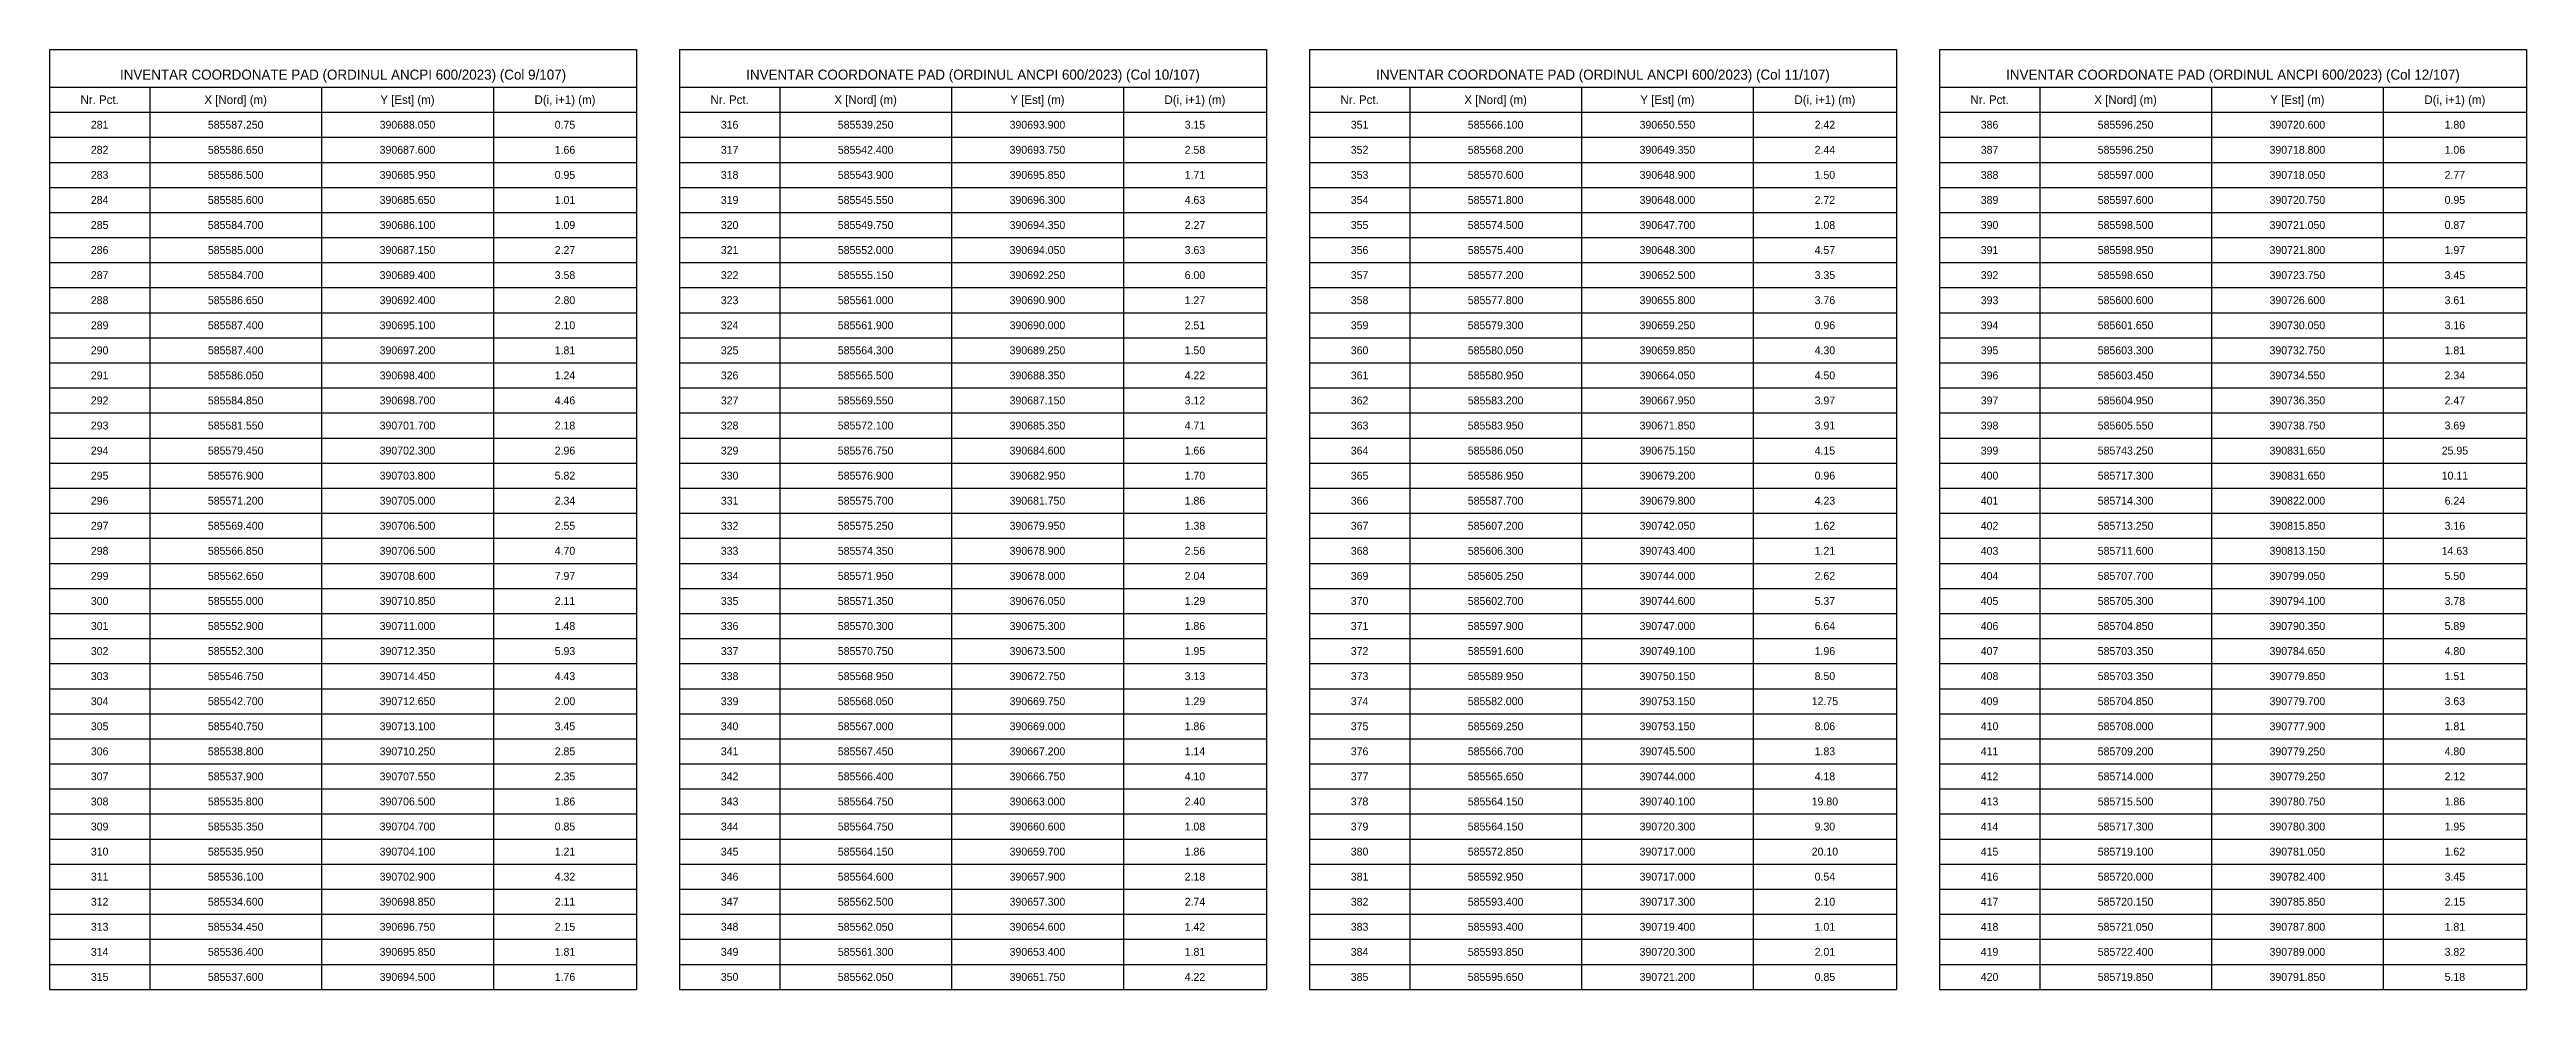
# Model space of a CAD drawing. Header units: metres. Extents: x 390541 to 400782, y 585056 to 585871.
# Drawn here: x 392076 to 392422, y 585739.8 to 585871.1 of the extents above; entities that cross this region are included whole.
import ezdxf
from ezdxf.enums import TextEntityAlignment as Align

# ---------------------------------------------------------------- set-up
doc = ezdxf.new("R2010")
doc.units = ezdxf.units.M
doc.layers.add('TABEL_PAD', color=7, linetype='Continuous')

msp = doc.modelspace()

# ---------------------------------------------------------------- linework, layer by layer
at = {"layer": 'TABEL_PAD', "color": 4}
for p, q in [((392076.04, 585871.06), (392158.04, 585871.06)), ((392076.04, 585871.06), (392076.04, 585739.81)), ((392158.04, 585871.06), (392158.04, 585739.81)), ((392164.04, 585871.06), (392246.04, 585871.06)), ((392164.04, 585871.06), (392164.04, 585739.81)), ((392246.04, 585871.06), (392246.04, 585739.81)), ((392252.04, 585871.06), (392334.04, 585871.06)), ((392252.04, 585871.06), (392252.04, 585739.81)), ((392334.04, 585871.06), (392334.04, 585739.81)), ((392340.04, 585871.06), (392422.04, 585871.06)), ((392340.04, 585871.06), (392340.04, 585739.81)), ((392422.04, 585871.06), (392422.04, 585739.81)), ((392076.04, 585865.81), (392158.04, 585865.81)), ((392090.04, 585865.81), (392090.04, 585739.81)), ((392114.04, 585865.81), (392114.04, 585739.81)), ((392138.04, 585865.81), (392138.04, 585739.81)), ((392164.04, 585865.81), (392246.04, 585865.81)), ((392178.04, 585865.81), (392178.04, 585739.81)), ((392202.04, 585865.81), (392202.04, 585739.81)), ((392226.04, 585865.81), (392226.04, 585739.81)), ((392252.04, 585865.81), (392334.04, 585865.81)), ((392266.04, 585865.81), (392266.04, 585739.81)), ((392290.04, 585865.81), (392290.04, 585739.81)), ((392314.04, 585865.81), (392314.04, 585739.81)), ((392340.04, 585865.81), (392422.04, 585865.81)), ((392354.04, 585865.81), (392354.04, 585739.81)), ((392378.04, 585865.81), (392378.04, 585739.81)), ((392402.04, 585865.81), (392402.04, 585739.81)), ((392076.04, 585862.31), (392158.04, 585862.31)), ((392164.04, 585862.31), (392246.04, 585862.31)), ((392252.04, 585862.31), (392334.04, 585862.31)), ((392340.04, 585862.31), (392422.04, 585862.31))]:
    msp.add_line(p, q, dxfattribs=at)
at = {"layer": 'TABEL_PAD', "color": 7}
for p, q in [((392076.04, 585858.81), (392158.04, 585858.81)), ((392164.04, 585858.81), (392246.04, 585858.81)), ((392252.04, 585858.81), (392334.04, 585858.81)), ((392340.04, 585858.81), (392422.04, 585858.81)), ((392076.04, 585855.31), (392158.04, 585855.31)), ((392164.04, 585855.31), (392246.04, 585855.31)), ((392252.04, 585855.31), (392334.04, 585855.31)), ((392340.04, 585855.31), (392422.04, 585855.31)), ((392076.04, 585851.81), (392158.04, 585851.81)), ((392164.04, 585851.81), (392246.04, 585851.81)), ((392252.04, 585851.81), (392334.04, 585851.81)), ((392340.04, 585851.81), (392422.04, 585851.81)), ((392076.04, 585848.31), (392158.04, 585848.31)), ((392164.04, 585848.31), (392246.04, 585848.31)), ((392252.04, 585848.31), (392334.04, 585848.31)), ((392340.04, 585848.31), (392422.04, 585848.31)), ((392076.04, 585844.81), (392158.04, 585844.81)), ((392164.04, 585844.81), (392246.04, 585844.81)), ((392252.04, 585844.81), (392334.04, 585844.81)), ((392340.04, 585844.81), (392422.04, 585844.81)), ((392076.04, 585841.31), (392158.04, 585841.31)), ((392164.04, 585841.31), (392246.04, 585841.31)), ((392252.04, 585841.31), (392334.04, 585841.31)), ((392340.04, 585841.31), (392422.04, 585841.31)), ((392076.04, 585837.81), (392158.04, 585837.81)), ((392164.04, 585837.81), (392246.04, 585837.81)), ((392252.04, 585837.81), (392334.04, 585837.81)), ((392340.04, 585837.81), (392422.04, 585837.81)), ((392076.04, 585834.31), (392158.04, 585834.31)), ((392164.04, 585834.31), (392246.04, 585834.31)), ((392252.04, 585834.31), (392334.04, 585834.31)), ((392340.04, 585834.31), (392422.04, 585834.31)), ((392076.04, 585830.81), (392158.04, 585830.81)), ((392164.04, 585830.81), (392246.04, 585830.81)), ((392252.04, 585830.81), (392334.04, 585830.81)), ((392340.04, 585830.81), (392422.04, 585830.81)), ((392076.04, 585827.31), (392158.04, 585827.31)), ((392164.04, 585827.31), (392246.04, 585827.31)), ((392252.04, 585827.31), (392334.04, 585827.31)), ((392340.04, 585827.31), (392422.04, 585827.31)), ((392076.04, 585823.81), (392158.04, 585823.81)), ((392164.04, 585823.81), (392246.04, 585823.81)), ((392252.04, 585823.81), (392334.04, 585823.81)), ((392340.04, 585823.81), (392422.04, 585823.81)), ((392076.04, 585820.31), (392158.04, 585820.31)), ((392164.04, 585820.31), (392246.04, 585820.31)), ((392252.04, 585820.31), (392334.04, 585820.31)), ((392340.04, 585820.31), (392422.04, 585820.31)), ((392076.04, 585816.81), (392158.04, 585816.81)), ((392164.04, 585816.81), (392246.04, 585816.81)), ((392252.04, 585816.81), (392334.04, 585816.81)), ((392340.04, 585816.81), (392422.04, 585816.81)), ((392076.04, 585813.31), (392158.04, 585813.31)), ((392164.04, 585813.31), (392246.04, 585813.31)), ((392252.04, 585813.31), (392334.04, 585813.31)), ((392340.04, 585813.31), (392422.04, 585813.31)), ((392076.04, 585809.81), (392158.04, 585809.81)), ((392164.04, 585809.81), (392246.04, 585809.81)), ((392252.04, 585809.81), (392334.04, 585809.81)), ((392340.04, 585809.81), (392422.04, 585809.81)), ((392076.04, 585806.31), (392158.04, 585806.31)), ((392164.04, 585806.31), (392246.04, 585806.31)), ((392252.04, 585806.31), (392334.04, 585806.31)), ((392340.04, 585806.31), (392422.04, 585806.31)), ((392076.04, 585802.81), (392158.04, 585802.81)), ((392164.04, 585802.81), (392246.04, 585802.81)), ((392252.04, 585802.81), (392334.04, 585802.81)), ((392340.04, 585802.81), (392422.04, 585802.81)), ((392076.04, 585799.31), (392158.04, 585799.31)), ((392164.04, 585799.31), (392246.04, 585799.31)), ((392252.04, 585799.31), (392334.04, 585799.31)), ((392340.04, 585799.31), (392422.04, 585799.31)), ((392076.04, 585795.81), (392158.04, 585795.81)), ((392164.04, 585795.81), (392246.04, 585795.81)), ((392252.04, 585795.81), (392334.04, 585795.81)), ((392340.04, 585795.81), (392422.04, 585795.81)), ((392076.04, 585792.31), (392158.04, 585792.31)), ((392164.04, 585792.31), (392246.04, 585792.31)), ((392252.04, 585792.31), (392334.04, 585792.31)), ((392340.04, 585792.31), (392422.04, 585792.31)), ((392076.04, 585788.81), (392158.04, 585788.81)), ((392164.04, 585788.81), (392246.04, 585788.81)), ((392252.04, 585788.81), (392334.04, 585788.81)), ((392340.04, 585788.81), (392422.04, 585788.81)), ((392076.04, 585785.31), (392158.04, 585785.31)), ((392164.04, 585785.31), (392246.04, 585785.31)), ((392252.04, 585785.31), (392334.04, 585785.31)), ((392340.04, 585785.31), (392422.04, 585785.31)), ((392076.04, 585781.81), (392158.04, 585781.81)), ((392164.04, 585781.81), (392246.04, 585781.81)), ((392252.04, 585781.81), (392334.04, 585781.81)), ((392340.04, 585781.81), (392422.04, 585781.81)), ((392076.04, 585778.31), (392158.04, 585778.31)), ((392164.04, 585778.31), (392246.04, 585778.31)), ((392252.04, 585778.31), (392334.04, 585778.31)), ((392340.04, 585778.31), (392422.04, 585778.31)), ((392076.04, 585774.81), (392158.04, 585774.81)), ((392164.04, 585774.81), (392246.04, 585774.81)), ((392252.04, 585774.81), (392334.04, 585774.81)), ((392340.04, 585774.81), (392422.04, 585774.81)), ((392076.04, 585771.31), (392158.04, 585771.31)), ((392164.04, 585771.31), (392246.04, 585771.31)), ((392252.04, 585771.31), (392334.04, 585771.31)), ((392340.04, 585771.31), (392422.04, 585771.31)), ((392076.04, 585767.81), (392158.04, 585767.81)), ((392164.04, 585767.81), (392246.04, 585767.81)), ((392252.04, 585767.81), (392334.04, 585767.81)), ((392340.04, 585767.81), (392422.04, 585767.81)), ((392076.04, 585764.31), (392158.04, 585764.31)), ((392164.04, 585764.31), (392246.04, 585764.31)), ((392252.04, 585764.31), (392334.04, 585764.31)), ((392340.04, 585764.31), (392422.04, 585764.31)), ((392076.04, 585760.81), (392158.04, 585760.81)), ((392164.04, 585760.81), (392246.04, 585760.81)), ((392252.04, 585760.81), (392334.04, 585760.81)), ((392340.04, 585760.81), (392422.04, 585760.81)), ((392076.04, 585757.31), (392158.04, 585757.31)), ((392164.04, 585757.31), (392246.04, 585757.31)), ((392252.04, 585757.31), (392334.04, 585757.31)), ((392340.04, 585757.31), (392422.04, 585757.31)), ((392076.04, 585753.81), (392158.04, 585753.81)), ((392164.04, 585753.81), (392246.04, 585753.81)), ((392252.04, 585753.81), (392334.04, 585753.81)), ((392340.04, 585753.81), (392422.04, 585753.81)), ((392076.04, 585750.31), (392158.04, 585750.31)), ((392164.04, 585750.31), (392246.04, 585750.31)), ((392252.04, 585750.31), (392334.04, 585750.31)), ((392340.04, 585750.31), (392422.04, 585750.31)), ((392076.04, 585746.81), (392158.04, 585746.81)), ((392164.04, 585746.81), (392246.04, 585746.81)), ((392252.04, 585746.81), (392334.04, 585746.81)), ((392340.04, 585746.81), (392422.04, 585746.81)), ((392076.04, 585743.31), (392158.04, 585743.31)), ((392164.04, 585743.31), (392246.04, 585743.31)), ((392252.04, 585743.31), (392334.04, 585743.31)), ((392340.04, 585743.31), (392422.04, 585743.31)), ((392076.04, 585739.81), (392158.04, 585739.81)), ((392164.04, 585739.81), (392246.04, 585739.81)), ((392252.04, 585739.81), (392334.04, 585739.81)), ((392340.04, 585739.81), (392422.04, 585739.81))]:
    msp.add_line(p, q, dxfattribs=at)

# ---------------------------------------------------------------- texts
for s, height, p in [('INVENTAR COORDONATE PAD (ORDINUL ANCPI 600/2023) (Col 9/107)', 1.4, (392117.04, 585867.56)), ('INVENTAR COORDONATE PAD (ORDINUL ANCPI 600/2023) (Col 10/107)', 1.4, (392205.04, 585867.56)), ('INVENTAR COORDONATE PAD (ORDINUL ANCPI 600/2023) (Col 11/107)', 1.4, (392293.04, 585867.56)), ('INVENTAR COORDONATE PAD (ORDINUL ANCPI 600/2023) (Col 12/107)', 1.4, (392381.04, 585867.56)), ('281', 1.1, (392083.04, 585860.56)), ('585587.250', 1.1, (392102.04, 585860.56)), ('390688.050', 1.1, (392126.04, 585860.56)), ('0.75', 1.1, (392148.04, 585860.56)), ('316', 1.1, (392171.04, 585860.56)), ('585539.250', 1.1, (392190.04, 585860.56)), ('390693.900', 1.1, (392214.04, 585860.56)), ('3.15', 1.1, (392236.04, 585860.56)), ('351', 1.1, (392259.04, 585860.56)), ('585566.100', 1.1, (392278.04, 585860.56)), ('390650.550', 1.1, (392302.04, 585860.56)), ('2.42', 1.1, (392324.04, 585860.56)), ('386', 1.1, (392347.04, 585860.56)), ('585596.250', 1.1, (392366.04, 585860.56)), ('390720.600', 1.1, (392390.04, 585860.56)), ('1.80', 1.1, (392412.04, 585860.56)), ('282', 1.1, (392083.04, 585857.06)), ('585586.650', 1.1, (392102.04, 585857.06)), ('390687.600', 1.1, (392126.04, 585857.06)), ('1.66', 1.1, (392148.04, 585857.06)), ('317', 1.1, (392171.04, 585857.06)), ('585542.400', 1.1, (392190.04, 585857.06)), ('390693.750', 1.1, (392214.04, 585857.06)), ('2.58', 1.1, (392236.04, 585857.06)), ('352', 1.1, (392259.04, 585857.06)), ('585568.200', 1.1, (392278.04, 585857.06)), ('390649.350', 1.1, (392302.04, 585857.06)), ('2.44', 1.1, (392324.04, 585857.06)), ('387', 1.1, (392347.04, 585857.06)), ('585596.250', 1.1, (392366.04, 585857.06)), ('390718.800', 1.1, (392390.04, 585857.06)), ('1.06', 1.1, (392412.04, 585857.06)), ('283', 1.1, (392083.04, 585853.56)), ('585586.500', 1.1, (392102.04, 585853.56)), ('390685.950', 1.1, (392126.04, 585853.56)), ('0.95', 1.1, (392148.04, 585853.56)), ('318', 1.1, (392171.04, 585853.56)), ('585543.900', 1.1, (392190.04, 585853.56)), ('390695.850', 1.1, (392214.04, 585853.56)), ('353', 1.1, (392259.04, 585853.56)), ('585570.600', 1.1, (392278.04, 585853.56)), ('390648.900', 1.1, (392302.04, 585853.56)), ('1.50', 1.1, (392324.04, 585853.56)), ('388', 1.1, (392347.04, 585853.56)), ('585597.000', 1.1, (392366.04, 585853.56)), ('390718.050', 1.1, (392390.04, 585853.56)), ('2.77', 1.1, (392412.04, 585853.56)), ('1.71', 1.1, (392236.04, 585853.56)), ('284', 1.1, (392083.04, 585850.06)), ('585585.600', 1.1, (392102.04, 585850.06)), ('390685.650', 1.1, (392126.04, 585850.06)), ('1.01', 1.1, (392148.04, 585850.06)), ('319', 1.1, (392171.04, 585850.06)), ('585545.550', 1.1, (392190.04, 585850.06)), ('390696.300', 1.1, (392214.04, 585850.06)), ('4.63', 1.1, (392236.04, 585850.06)), ('354', 1.1, (392259.04, 585850.06)), ('585571.800', 1.1, (392278.04, 585850.06)), ('390648.000', 1.1, (392302.04, 585850.06)), ('2.72', 1.1, (392324.04, 585850.06)), ('389', 1.1, (392347.04, 585850.06)), ('585597.600', 1.1, (392366.04, 585850.06)), ('390720.750', 1.1, (392390.04, 585850.06)), ('0.95', 1.1, (392412.04, 585850.06)), ('285', 1.1, (392083.04, 585846.56)), ('585584.700', 1.1, (392102.04, 585846.56)), ('390686.100', 1.1, (392126.04, 585846.56)), ('1.09', 1.1, (392148.04, 585846.56)), ('320', 1.1, (392171.04, 585846.56)), ('585549.750', 1.1, (392190.04, 585846.56)), ('390694.350', 1.1, (392214.04, 585846.56)), ('2.27', 1.1, (392236.04, 585846.56)), ('355', 1.1, (392259.04, 585846.56)), ('585574.500', 1.1, (392278.04, 585846.56)), ('390647.700', 1.1, (392302.04, 585846.56)), ('1.08', 1.1, (392324.04, 585846.56)), ('390', 1.1, (392347.04, 585846.56)), ('585598.500', 1.1, (392366.04, 585846.56)), ('390721.050', 1.1, (392390.04, 585846.56)), ('0.87', 1.1, (392412.04, 585846.56)), ('286', 1.1, (392083.04, 585843.06)), ('585585.000', 1.1, (392102.04, 585843.06)), ('390687.150', 1.1, (392126.04, 585843.06)), ('2.27', 1.1, (392148.04, 585843.06)), ('321', 1.1, (392171.04, 585843.06)), ('585552.000', 1.1, (392190.04, 585843.06)), ('390694.050', 1.1, (392214.04, 585843.06)), ('3.63', 1.1, (392236.04, 585843.06)), ('356', 1.1, (392259.04, 585843.06)), ('585575.400', 1.1, (392278.04, 585843.06)), ('390648.300', 1.1, (392302.04, 585843.06)), ('4.57', 1.1, (392324.04, 585843.06)), ('391', 1.1, (392347.04, 585843.06)), ('585598.950', 1.1, (392366.04, 585843.06)), ('390721.800', 1.1, (392390.04, 585843.06)), ('1.97', 1.1, (392412.04, 585843.06)), ('287', 1.1, (392083.04, 585839.56)), ('585584.700', 1.1, (392102.04, 585839.56)), ('390689.400', 1.1, (392126.04, 585839.56)), ('3.58', 1.1, (392148.04, 585839.56)), ('322', 1.1, (392171.04, 585839.56)), ('585555.150', 1.1, (392190.04, 585839.56)), ('390692.250', 1.1, (392214.04, 585839.56)), ('6.00', 1.1, (392236.04, 585839.56)), ('357', 1.1, (392259.04, 585839.56)), ('585577.200', 1.1, (392278.04, 585839.56)), ('390652.500', 1.1, (392302.04, 585839.56)), ('3.35', 1.1, (392324.04, 585839.56)), ('392', 1.1, (392347.04, 585839.56)), ('585598.650', 1.1, (392366.04, 585839.56)), ('390723.750', 1.1, (392390.04, 585839.56)), ('3.45', 1.1, (392412.04, 585839.56)), ('288', 1.1, (392083.04, 585836.06)), ('585586.650', 1.1, (392102.04, 585836.06)), ('390692.400', 1.1, (392126.04, 585836.06)), ('2.80', 1.1, (392148.04, 585836.06)), ('323', 1.1, (392171.04, 585836.06)), ('585561.000', 1.1, (392190.04, 585836.06)), ('390690.900', 1.1, (392214.04, 585836.06)), ('1.27', 1.1, (392236.04, 585836.06)), ('358', 1.1, (392259.04, 585836.06)), ('585577.800', 1.1, (392278.04, 585836.06)), ('390655.800', 1.1, (392302.04, 585836.06)), ('3.76', 1.1, (392324.04, 585836.06)), ('393', 1.1, (392347.04, 585836.06)), ('585600.600', 1.1, (392366.04, 585836.06)), ('390726.600', 1.1, (392390.04, 585836.06)), ('3.61', 1.1, (392412.04, 585836.06)), ('289', 1.1, (392083.04, 585832.56)), ('585587.400', 1.1, (392102.04, 585832.56)), ('390695.100', 1.1, (392126.04, 585832.56)), ('2.10', 1.1, (392148.04, 585832.56)), ('324', 1.1, (392171.04, 585832.56)), ('585561.900', 1.1, (392190.04, 585832.56)), ('390690.000', 1.1, (392214.04, 585832.56)), ('2.51', 1.1, (392236.04, 585832.56)), ('359', 1.1, (392259.04, 585832.56)), ('585579.300', 1.1, (392278.04, 585832.56)), ('390659.250', 1.1, (392302.04, 585832.56)), ('0.96', 1.1, (392324.04, 585832.56)), ('394', 1.1, (392347.04, 585832.56)), ('585601.650', 1.1, (392366.04, 585832.56)), ('390730.050', 1.1, (392390.04, 585832.56)), ('3.16', 1.1, (392412.04, 585832.56)), ('290', 1.1, (392083.04, 585829.06)), ('585587.400', 1.1, (392102.04, 585829.06)), ('390697.200', 1.1, (392126.04, 585829.06)), ('1.81', 1.1, (392148.04, 585829.06)), ('325', 1.1, (392171.04, 585829.06)), ('585564.300', 1.1, (392190.04, 585829.06)), ('390689.250', 1.1, (392214.04, 585829.06)), ('1.50', 1.1, (392236.04, 585829.06)), ('360', 1.1, (392259.04, 585829.06)), ('585580.050', 1.1, (392278.04, 585829.06)), ('390659.850', 1.1, (392302.04, 585829.06)), ('4.30', 1.1, (392324.04, 585829.06)), ('395', 1.1, (392347.04, 585829.06)), ('585603.300', 1.1, (392366.04, 585829.06)), ('390732.750', 1.1, (392390.04, 585829.06)), ('1.81', 1.1, (392412.04, 585829.06)), ('291', 1.1, (392083.04, 585825.56)), ('585586.050', 1.1, (392102.04, 585825.56)), ('390698.400', 1.1, (392126.04, 585825.56)), ('1.24', 1.1, (392148.04, 585825.56)), ('326', 1.1, (392171.04, 585825.56)), ('585565.500', 1.1, (392190.04, 585825.56)), ('390688.350', 1.1, (392214.04, 585825.56)), ('4.22', 1.1, (392236.04, 585825.56)), ('361', 1.1, (392259.04, 585825.56)), ('585580.950', 1.1, (392278.04, 585825.56)), ('390664.050', 1.1, (392302.04, 585825.56)), ('4.50', 1.1, (392324.04, 585825.56)), ('396', 1.1, (392347.04, 585825.56)), ('585603.450', 1.1, (392366.04, 585825.56)), ('390734.550', 1.1, (392390.04, 585825.56)), ('2.34', 1.1, (392412.04, 585825.56)), ('292', 1.1, (392083.04, 585822.06)), ('585584.850', 1.1, (392102.04, 585822.06)), ('390698.700', 1.1, (392126.04, 585822.06)), ('4.46', 1.1, (392148.04, 585822.06)), ('327', 1.1, (392171.04, 585822.06)), ('585569.550', 1.1, (392190.04, 585822.06)), ('390687.150', 1.1, (392214.04, 585822.06)), ('3.12', 1.1, (392236.04, 585822.06)), ('362', 1.1, (392259.04, 585822.06)), ('585583.200', 1.1, (392278.04, 585822.06)), ('390667.950', 1.1, (392302.04, 585822.06)), ('3.97', 1.1, (392324.04, 585822.06)), ('397', 1.1, (392347.04, 585822.06)), ('585604.950', 1.1, (392366.04, 585822.06)), ('390736.350', 1.1, (392390.04, 585822.06)), ('2.47', 1.1, (392412.04, 585822.06)), ('293', 1.1, (392083.04, 585818.56)), ('585581.550', 1.1, (392102.04, 585818.56)), ('390701.700', 1.1, (392126.04, 585818.56)), ('2.18', 1.1, (392148.04, 585818.56)), ('328', 1.1, (392171.04, 585818.56)), ('585572.100', 1.1, (392190.04, 585818.56)), ('390685.350', 1.1, (392214.04, 585818.56)), ('4.71', 1.1, (392236.04, 585818.56)), ('363', 1.1, (392259.04, 585818.56)), ('585583.950', 1.1, (392278.04, 585818.56)), ('390671.850', 1.1, (392302.04, 585818.56)), ('3.91', 1.1, (392324.04, 585818.56)), ('398', 1.1, (392347.04, 585818.56)), ('585605.550', 1.1, (392366.04, 585818.56)), ('390738.750', 1.1, (392390.04, 585818.56)), ('3.69', 1.1, (392412.04, 585818.56)), ('294', 1.1, (392083.04, 585815.06)), ('585579.450', 1.1, (392102.04, 585815.06)), ('390702.300', 1.1, (392126.04, 585815.06)), ('2.96', 1.1, (392148.04, 585815.06)), ('329', 1.1, (392171.04, 585815.06)), ('585576.750', 1.1, (392190.04, 585815.06)), ('390684.600', 1.1, (392214.04, 585815.06)), ('1.66', 1.1, (392236.04, 585815.06)), ('364', 1.1, (392259.04, 585815.06)), ('585586.050', 1.1, (392278.04, 585815.06)), ('390675.150', 1.1, (392302.04, 585815.06)), ('4.15', 1.1, (392324.04, 585815.06)), ('399', 1.1, (392347.04, 585815.06)), ('585743.250', 1.1, (392366.04, 585815.06)), ('390831.650', 1.1, (392390.04, 585815.06)), ('25.95', 1.1, (392412.04, 585815.06)), ('295', 1.1, (392083.04, 585811.56)), ('585576.900', 1.1, (392102.04, 585811.56)), ('390703.800', 1.1, (392126.04, 585811.56)), ('5.82', 1.1, (392148.04, 585811.56)), ('330', 1.1, (392171.04, 585811.56)), ('585576.900', 1.1, (392190.04, 585811.56)), ('390682.950', 1.1, (392214.04, 585811.56)), ('1.70', 1.1, (392236.04, 585811.56)), ('365', 1.1, (392259.04, 585811.56)), ('585586.950', 1.1, (392278.04, 585811.56)), ('390679.200', 1.1, (392302.04, 585811.56)), ('0.96', 1.1, (392324.04, 585811.56)), ('400', 1.1, (392347.04, 585811.56)), ('585717.300', 1.1, (392366.04, 585811.56)), ('390831.650', 1.1, (392390.04, 585811.56)), ('10.11', 1.1, (392412.04, 585811.56)), ('296', 1.1, (392083.04, 585808.06)), ('585571.200', 1.1, (392102.04, 585808.06)), ('390705.000', 1.1, (392126.04, 585808.06)), ('2.34', 1.1, (392148.04, 585808.06)), ('331', 1.1, (392171.04, 585808.06)), ('585575.700', 1.1, (392190.04, 585808.06)), ('390681.750', 1.1, (392214.04, 585808.06)), ('1.86', 1.1, (392236.04, 585808.06)), ('366', 1.1, (392259.04, 585808.06)), ('585587.700', 1.1, (392278.04, 585808.06)), ('390679.800', 1.1, (392302.04, 585808.06)), ('4.23', 1.1, (392324.04, 585808.06)), ('401', 1.1, (392347.04, 585808.06)), ('585714.300', 1.1, (392366.04, 585808.06)), ('390822.000', 1.1, (392390.04, 585808.06)), ('6.24', 1.1, (392412.04, 585808.06)), ('297', 1.1, (392083.04, 585804.56)), ('585569.400', 1.1, (392102.04, 585804.56)), ('390706.500', 1.1, (392126.04, 585804.56)), ('2.55', 1.1, (392148.04, 585804.56)), ('332', 1.1, (392171.04, 585804.56)), ('585575.250', 1.1, (392190.04, 585804.56)), ('390679.950', 1.1, (392214.04, 585804.56)), ('1.38', 1.1, (392236.04, 585804.56)), ('367', 1.1, (392259.04, 585804.56)), ('585607.200', 1.1, (392278.04, 585804.56)), ('390742.050', 1.1, (392302.04, 585804.56)), ('1.62', 1.1, (392324.04, 585804.56)), ('402', 1.1, (392347.04, 585804.56)), ('585713.250', 1.1, (392366.04, 585804.56)), ('390815.850', 1.1, (392390.04, 585804.56)), ('3.16', 1.1, (392412.04, 585804.56)), ('298', 1.1, (392083.04, 585801.06)), ('585566.850', 1.1, (392102.04, 585801.06)), ('390706.500', 1.1, (392126.04, 585801.06)), ('4.70', 1.1, (392148.04, 585801.06)), ('333', 1.1, (392171.04, 585801.06)), ('585574.350', 1.1, (392190.04, 585801.06)), ('390678.900', 1.1, (392214.04, 585801.06)), ('2.56', 1.1, (392236.04, 585801.06)), ('368', 1.1, (392259.04, 585801.06)), ('585606.300', 1.1, (392278.04, 585801.06)), ('390743.400', 1.1, (392302.04, 585801.06)), ('1.21', 1.1, (392324.04, 585801.06)), ('403', 1.1, (392347.04, 585801.06)), ('585711.600', 1.1, (392366.04, 585801.06)), ('390813.150', 1.1, (392390.04, 585801.06)), ('14.63', 1.1, (392412.04, 585801.06)), ('299', 1.1, (392083.04, 585797.56)), ('585562.650', 1.1, (392102.04, 585797.56)), ('390708.600', 1.1, (392126.04, 585797.56)), ('7.97', 1.1, (392148.04, 585797.56)), ('334', 1.1, (392171.04, 585797.56)), ('585571.950', 1.1, (392190.04, 585797.56)), ('390678.000', 1.1, (392214.04, 585797.56)), ('2.04', 1.1, (392236.04, 585797.56)), ('369', 1.1, (392259.04, 585797.56)), ('585605.250', 1.1, (392278.04, 585797.56)), ('390744.000', 1.1, (392302.04, 585797.56)), ('2.62', 1.1, (392324.04, 585797.56)), ('404', 1.1, (392347.04, 585797.56)), ('585707.700', 1.1, (392366.04, 585797.56)), ('390799.050', 1.1, (392390.04, 585797.56)), ('5.50', 1.1, (392412.04, 585797.56)), ('300', 1.1, (392083.04, 585794.06)), ('585555.000', 1.1, (392102.04, 585794.06)), ('390710.850', 1.1, (392126.04, 585794.06)), ('2.11', 1.1, (392148.04, 585794.06)), ('335', 1.1, (392171.04, 585794.06)), ('585571.350', 1.1, (392190.04, 585794.06)), ('390676.050', 1.1, (392214.04, 585794.06)), ('1.29', 1.1, (392236.04, 585794.06)), ('370', 1.1, (392259.04, 585794.06)), ('585602.700', 1.1, (392278.04, 585794.06)), ('390744.600', 1.1, (392302.04, 585794.06)), ('5.37', 1.1, (392324.04, 585794.06)), ('405', 1.1, (392347.04, 585794.06)), ('585705.300', 1.1, (392366.04, 585794.06)), ('390794.100', 1.1, (392390.04, 585794.06)), ('3.78', 1.1, (392412.04, 585794.06)), ('301', 1.1, (392083.04, 585790.56)), ('585552.900', 1.1, (392102.04, 585790.56)), ('390711.000', 1.1, (392126.04, 585790.56)), ('1.48', 1.1, (392148.04, 585790.56)), ('336', 1.1, (392171.04, 585790.56)), ('585570.300', 1.1, (392190.04, 585790.56)), ('390675.300', 1.1, (392214.04, 585790.56)), ('1.86', 1.1, (392236.04, 585790.56)), ('371', 1.1, (392259.04, 585790.56)), ('585597.900', 1.1, (392278.04, 585790.56)), ('390747.000', 1.1, (392302.04, 585790.56)), ('6.64', 1.1, (392324.04, 585790.56)), ('406', 1.1, (392347.04, 585790.56)), ('585704.850', 1.1, (392366.04, 585790.56)), ('390790.350', 1.1, (392390.04, 585790.56)), ('5.89', 1.1, (392412.04, 585790.56)), ('302', 1.1, (392083.04, 585787.06)), ('585552.300', 1.1, (392102.04, 585787.06)), ('390712.350', 1.1, (392126.04, 585787.06)), ('5.93', 1.1, (392148.04, 585787.06)), ('337', 1.1, (392171.04, 585787.06)), ('585570.750', 1.1, (392190.04, 585787.06)), ('390673.500', 1.1, (392214.04, 585787.06)), ('1.95', 1.1, (392236.04, 585787.06)), ('372', 1.1, (392259.04, 585787.06)), ('585591.600', 1.1, (392278.04, 585787.06)), ('390749.100', 1.1, (392302.04, 585787.06)), ('1.96', 1.1, (392324.04, 585787.06)), ('407', 1.1, (392347.04, 585787.06)), ('585703.350', 1.1, (392366.04, 585787.06)), ('390784.650', 1.1, (392390.04, 585787.06)), ('4.80', 1.1, (392412.04, 585787.06)), ('303', 1.1, (392083.04, 585783.56)), ('585546.750', 1.1, (392102.04, 585783.56)), ('390714.450', 1.1, (392126.04, 585783.56)), ('4.43', 1.1, (392148.04, 585783.56)), ('338', 1.1, (392171.04, 585783.56)), ('585568.950', 1.1, (392190.04, 585783.56)), ('390672.750', 1.1, (392214.04, 585783.56)), ('3.13', 1.1, (392236.04, 585783.56)), ('373', 1.1, (392259.04, 585783.56)), ('585589.950', 1.1, (392278.04, 585783.56)), ('390750.150', 1.1, (392302.04, 585783.56)), ('8.50', 1.1, (392324.04, 585783.56)), ('408', 1.1, (392347.04, 585783.56)), ('585703.350', 1.1, (392366.04, 585783.56)), ('390779.850', 1.1, (392390.04, 585783.56)), ('1.51', 1.1, (392412.04, 585783.56)), ('304', 1.1, (392083.04, 585780.06)), ('585542.700', 1.1, (392102.04, 585780.06)), ('390712.650', 1.1, (392126.04, 585780.06)), ('2.00', 1.1, (392148.04, 585780.06)), ('339', 1.1, (392171.04, 585780.06)), ('585568.050', 1.1, (392190.04, 585780.06)), ('390669.750', 1.1, (392214.04, 585780.06)), ('1.29', 1.1, (392236.04, 585780.06)), ('374', 1.1, (392259.04, 585780.06)), ('585582.000', 1.1, (392278.04, 585780.06)), ('390753.150', 1.1, (392302.04, 585780.06)), ('12.75', 1.1, (392324.04, 585780.06)), ('409', 1.1, (392347.04, 585780.06)), ('585704.850', 1.1, (392366.04, 585780.06)), ('390779.700', 1.1, (392390.04, 585780.06)), ('3.63', 1.1, (392412.04, 585780.06)), ('305', 1.1, (392083.04, 585776.56)), ('585540.750', 1.1, (392102.04, 585776.56)), ('390713.100', 1.1, (392126.04, 585776.56)), ('3.45', 1.1, (392148.04, 585776.56)), ('340', 1.1, (392171.04, 585776.56)), ('585567.000', 1.1, (392190.04, 585776.56)), ('390669.000', 1.1, (392214.04, 585776.56)), ('1.86', 1.1, (392236.04, 585776.56)), ('375', 1.1, (392259.04, 585776.56)), ('585569.250', 1.1, (392278.04, 585776.56)), ('390753.150', 1.1, (392302.04, 585776.56)), ('8.06', 1.1, (392324.04, 585776.56)), ('410', 1.1, (392347.04, 585776.56)), ('585708.000', 1.1, (392366.04, 585776.56)), ('390777.900', 1.1, (392390.04, 585776.56)), ('1.81', 1.1, (392412.04, 585776.56)), ('306', 1.1, (392083.04, 585773.06)), ('585538.800', 1.1, (392102.04, 585773.06)), ('390710.250', 1.1, (392126.04, 585773.06)), ('2.85', 1.1, (392148.04, 585773.06)), ('341', 1.1, (392171.04, 585773.06)), ('585567.450', 1.1, (392190.04, 585773.06)), ('390667.200', 1.1, (392214.04, 585773.06)), ('1.14', 1.1, (392236.04, 585773.06)), ('376', 1.1, (392259.04, 585773.06)), ('585566.700', 1.1, (392278.04, 585773.06)), ('390745.500', 1.1, (392302.04, 585773.06)), ('1.83', 1.1, (392324.04, 585773.06)), ('411', 1.1, (392347.04, 585773.06)), ('585709.200', 1.1, (392366.04, 585773.06)), ('390779.250', 1.1, (392390.04, 585773.06)), ('4.80', 1.1, (392412.04, 585773.06)), ('307', 1.1, (392083.04, 585769.56)), ('585537.900', 1.1, (392102.04, 585769.56)), ('390707.550', 1.1, (392126.04, 585769.56)), ('2.35', 1.1, (392148.04, 585769.56)), ('342', 1.1, (392171.04, 585769.56)), ('585566.400', 1.1, (392190.04, 585769.56)), ('390666.750', 1.1, (392214.04, 585769.56)), ('4.10', 1.1, (392236.04, 585769.56)), ('377', 1.1, (392259.04, 585769.56)), ('585565.650', 1.1, (392278.04, 585769.56)), ('390744.000', 1.1, (392302.04, 585769.56)), ('4.18', 1.1, (392324.04, 585769.56)), ('412', 1.1, (392347.04, 585769.56)), ('585714.000', 1.1, (392366.04, 585769.56)), ('390779.250', 1.1, (392390.04, 585769.56)), ('2.12', 1.1, (392412.04, 585769.56)), ('308', 1.1, (392083.04, 585766.06)), ('585535.800', 1.1, (392102.04, 585766.06)), ('390706.500', 1.1, (392126.04, 585766.06)), ('1.86', 1.1, (392148.04, 585766.06)), ('343', 1.1, (392171.04, 585766.06)), ('585564.750', 1.1, (392190.04, 585766.06)), ('390663.000', 1.1, (392214.04, 585766.06)), ('2.40', 1.1, (392236.04, 585766.06)), ('378', 1.1, (392259.04, 585766.06)), ('585564.150', 1.1, (392278.04, 585766.06)), ('390740.100', 1.1, (392302.04, 585766.06)), ('19.80', 1.1, (392324.04, 585766.06)), ('413', 1.1, (392347.04, 585766.06)), ('585715.500', 1.1, (392366.04, 585766.06)), ('390780.750', 1.1, (392390.04, 585766.06)), ('1.86', 1.1, (392412.04, 585766.06)), ('309', 1.1, (392083.04, 585762.56)), ('585535.350', 1.1, (392102.04, 585762.56)), ('390704.700', 1.1, (392126.04, 585762.56)), ('0.85', 1.1, (392148.04, 585762.56)), ('344', 1.1, (392171.04, 585762.56)), ('585564.750', 1.1, (392190.04, 585762.56)), ('390660.600', 1.1, (392214.04, 585762.56)), ('1.08', 1.1, (392236.04, 585762.56)), ('379', 1.1, (392259.04, 585762.56)), ('585564.150', 1.1, (392278.04, 585762.56)), ('390720.300', 1.1, (392302.04, 585762.56)), ('9.30', 1.1, (392324.04, 585762.56)), ('414', 1.1, (392347.04, 585762.56)), ('585717.300', 1.1, (392366.04, 585762.56)), ('390780.300', 1.1, (392390.04, 585762.56)), ('1.95', 1.1, (392412.04, 585762.56)), ('310', 1.1, (392083.04, 585759.06)), ('585535.950', 1.1, (392102.04, 585759.06)), ('390704.100', 1.1, (392126.04, 585759.06)), ('1.21', 1.1, (392148.04, 585759.06)), ('345', 1.1, (392171.04, 585759.06)), ('585564.150', 1.1, (392190.04, 585759.06)), ('390659.700', 1.1, (392214.04, 585759.06)), ('1.86', 1.1, (392236.04, 585759.06)), ('380', 1.1, (392259.04, 585759.06)), ('585572.850', 1.1, (392278.04, 585759.06)), ('390717.000', 1.1, (392302.04, 585759.06)), ('20.10', 1.1, (392324.04, 585759.06)), ('415', 1.1, (392347.04, 585759.06)), ('585719.100', 1.1, (392366.04, 585759.06)), ('390781.050', 1.1, (392390.04, 585759.06)), ('1.62', 1.1, (392412.04, 585759.06)), ('311', 1.1, (392083.04, 585755.56)), ('585536.100', 1.1, (392102.04, 585755.56)), ('390702.900', 1.1, (392126.04, 585755.56)), ('4.32', 1.1, (392148.04, 585755.56)), ('346', 1.1, (392171.04, 585755.56)), ('585564.600', 1.1, (392190.04, 585755.56)), ('390657.900', 1.1, (392214.04, 585755.56)), ('2.18', 1.1, (392236.04, 585755.56)), ('381', 1.1, (392259.04, 585755.56)), ('585592.950', 1.1, (392278.04, 585755.56)), ('390717.000', 1.1, (392302.04, 585755.56)), ('0.54', 1.1, (392324.04, 585755.56)), ('416', 1.1, (392347.04, 585755.56)), ('585720.000', 1.1, (392366.04, 585755.56)), ('390782.400', 1.1, (392390.04, 585755.56)), ('3.45', 1.1, (392412.04, 585755.56)), ('312', 1.1, (392083.04, 585752.06)), ('585534.600', 1.1, (392102.04, 585752.06)), ('390698.850', 1.1, (392126.04, 585752.06)), ('2.11', 1.1, (392148.04, 585752.06)), ('347', 1.1, (392171.04, 585752.06)), ('585562.500', 1.1, (392190.04, 585752.06)), ('390657.300', 1.1, (392214.04, 585752.06)), ('2.74', 1.1, (392236.04, 585752.06)), ('382', 1.1, (392259.04, 585752.06)), ('585593.400', 1.1, (392278.04, 585752.06)), ('390717.300', 1.1, (392302.04, 585752.06)), ('2.10', 1.1, (392324.04, 585752.06)), ('417', 1.1, (392347.04, 585752.06)), ('585720.150', 1.1, (392366.04, 585752.06)), ('390785.850', 1.1, (392390.04, 585752.06)), ('2.15', 1.1, (392412.04, 585752.06)), ('313', 1.1, (392083.04, 585748.56)), ('585534.450', 1.1, (392102.04, 585748.56)), ('390696.750', 1.1, (392126.04, 585748.56)), ('2.15', 1.1, (392148.04, 585748.56)), ('348', 1.1, (392171.04, 585748.56)), ('585562.050', 1.1, (392190.04, 585748.56)), ('390654.600', 1.1, (392214.04, 585748.56)), ('1.42', 1.1, (392236.04, 585748.56)), ('383', 1.1, (392259.04, 585748.56)), ('585593.400', 1.1, (392278.04, 585748.56)), ('390719.400', 1.1, (392302.04, 585748.56)), ('1.01', 1.1, (392324.04, 585748.56)), ('418', 1.1, (392347.04, 585748.56)), ('585721.050', 1.1, (392366.04, 585748.56)), ('390787.800', 1.1, (392390.04, 585748.56)), ('1.81', 1.1, (392412.04, 585748.56)), ('314', 1.1, (392083.04, 585745.06)), ('585536.400', 1.1, (392102.04, 585745.06)), ('390695.850', 1.1, (392126.04, 585745.06)), ('1.81', 1.1, (392148.04, 585745.06)), ('349', 1.1, (392171.04, 585745.06)), ('585561.300', 1.1, (392190.04, 585745.06)), ('390653.400', 1.1, (392214.04, 585745.06)), ('1.81', 1.1, (392236.04, 585745.06)), ('384', 1.1, (392259.04, 585745.06)), ('585593.850', 1.1, (392278.04, 585745.06)), ('390720.300', 1.1, (392302.04, 585745.06)), ('2.01', 1.1, (392324.04, 585745.06)), ('419', 1.1, (392347.04, 585745.06)), ('585722.400', 1.1, (392366.04, 585745.06)), ('390789.000', 1.1, (392390.04, 585745.06)), ('3.82', 1.1, (392412.04, 585745.06)), ('315', 1.1, (392083.04, 585741.56)), ('585537.600', 1.1, (392102.04, 585741.56)), ('390694.500', 1.1, (392126.04, 585741.56)), ('1.76', 1.1, (392148.04, 585741.56)), ('350', 1.1, (392171.04, 585741.56)), ('585562.050', 1.1, (392190.04, 585741.56)), ('390651.750', 1.1, (392214.04, 585741.56)), ('4.22', 1.1, (392236.04, 585741.56)), ('385', 1.1, (392259.04, 585741.56)), ('585595.650', 1.1, (392278.04, 585741.56)), ('390721.200', 1.1, (392302.04, 585741.56)), ('0.85', 1.1, (392324.04, 585741.56)), ('420', 1.1, (392347.04, 585741.56)), ('585719.850', 1.1, (392366.04, 585741.56)), ('390791.850', 1.1, (392390.04, 585741.56)), ('5.18', 1.1, (392412.04, 585741.56))]:
    msp.add_text(s, height=height, dxfattribs=at).set_placement(p, align=Align.MIDDLE_CENTER)
at = {"layer": 'TABEL_PAD', "color": 4}
for s, p in [('Nr. Pct.', (392083.04, 585864.06)), ('X [Nord] (m)', (392102.04, 585864.06)), ('Y [Est] (m)', (392126.04, 585864.06)), ('D(i, i+1) (m)', (392148.04, 585864.06)), ('Nr. Pct.', (392171.04, 585864.06)), ('X [Nord] (m)', (392190.04, 585864.06)), ('Y [Est] (m)', (392214.04, 585864.06)), ('D(i, i+1) (m)', (392236.04, 585864.06)), ('Nr. Pct.', (392259.04, 585864.06)), ('X [Nord] (m)', (392278.04, 585864.06)), ('Y [Est] (m)', (392302.04, 585864.06)), ('D(i, i+1) (m)', (392324.04, 585864.06)), ('Nr. Pct.', (392347.04, 585864.06)), ('X [Nord] (m)', (392366.04, 585864.06)), ('Y [Est] (m)', (392390.04, 585864.06)), ('D(i, i+1) (m)', (392412.04, 585864.06))]:
    msp.add_text(s, height=1.2, dxfattribs=at).set_placement(p, align=Align.MIDDLE_CENTER)

doc.saveas('drawing.dxf')
